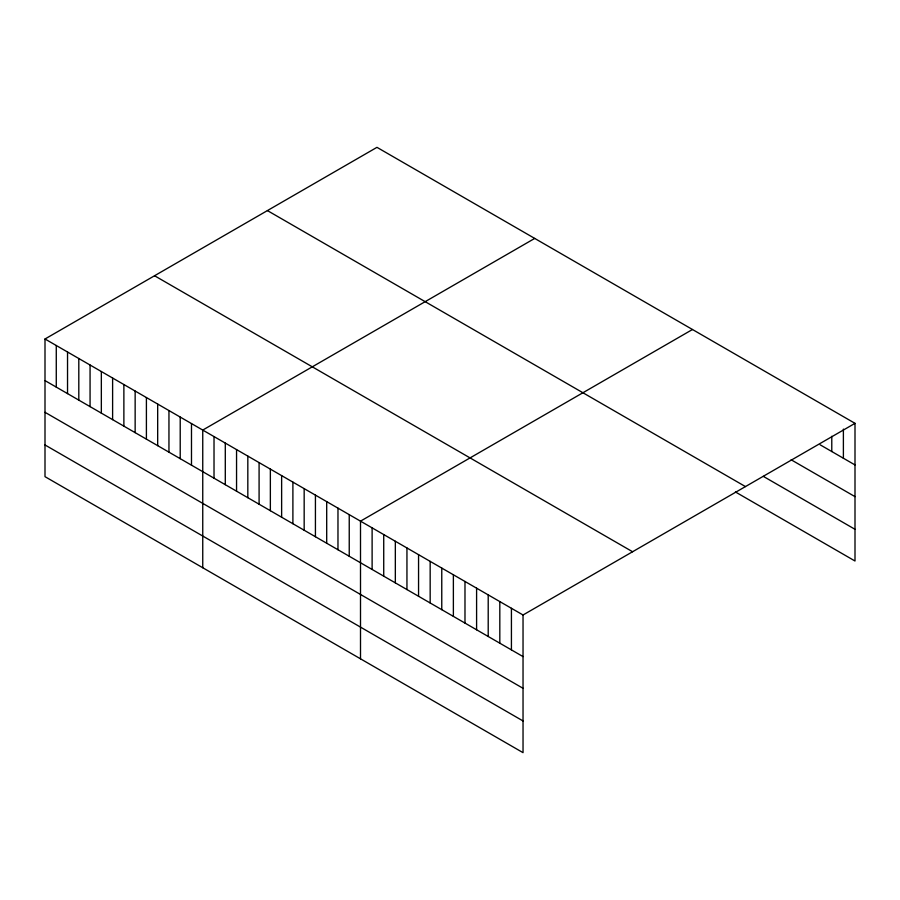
<?xml version="1.0" encoding="UTF-8"?>
<svg xmlns="http://www.w3.org/2000/svg" width="900" height="900" viewBox="0 0 900 900"><rect width="100%" height="100%" fill="white"/><g stroke="black" fill="none" stroke-linecap="round" stroke-linejoin="round"><path stroke-width="1.35" d="M45 338.996L523.035 614.992L523.035 752.659L45 476.662L45 338.996L376.965 147.341L855 423.338L855 561.004L735.424 491.963M534.712 238.421L202.748 430.076L202.748 567.743M692.471 329.501L360.506 521.156L360.506 658.822M523.035 614.992L855 423.338M820.17 444.825L855 464.94M791.145 459.776L855 496.631M763.29 476.348L855 529.301M267.412 210.589L745.447 486.585M154.553 275.749L632.587 551.745M45 380.599L523.035 656.595M45 412.301L523.035 688.298M45 444.96L523.035 720.956M843.39 429.109L843.39 458.235M831.78 436.275L831.78 451.53M511.425 608.288L511.425 649.89M499.815 601.582L499.815 643.185M488.205 594.889L488.205 636.48M476.595 588.184L476.595 629.786M464.985 581.479L464.985 623.081M453.375 574.774L453.375 616.376M441.765 568.069L441.765 609.671M430.166 561.375L430.166 602.966M418.556 554.67L418.556 596.273M406.946 547.965L406.946 589.567M395.336 541.26L395.336 582.863M383.726 534.566L383.726 576.158M372.116 527.861L372.116 569.452M349.234 514.654L349.234 556.245M337.973 508.14L337.973 549.743M326.7 501.637L326.7 543.24M315.428 495.135L315.428 536.738M304.166 488.632L304.166 530.224M292.894 482.119L292.894 523.721M281.632 475.616L281.632 517.219M270.36 469.114L270.36 510.716M259.088 462.611L259.088 504.202M247.826 456.098L247.826 497.7M236.554 449.595L236.554 491.197M225.292 443.093L225.292 484.684M214.02 436.579L214.02 478.181M191.486 423.574L191.486 465.176M180.214 417.071L180.214 458.662M168.953 410.558L168.953 452.16M157.68 404.055L157.68 445.657M146.407 397.553L146.407 439.155M135.146 391.05L135.146 432.641M123.874 384.536L123.874 426.139M112.612 378.034L112.612 419.636M101.34 371.531L101.34 413.134M90.067 365.017L90.067 406.62M78.806 358.515L78.806 400.118M67.534 352.012L67.534 393.615M56.273 345.51L56.273 387.101"/></g></svg>
